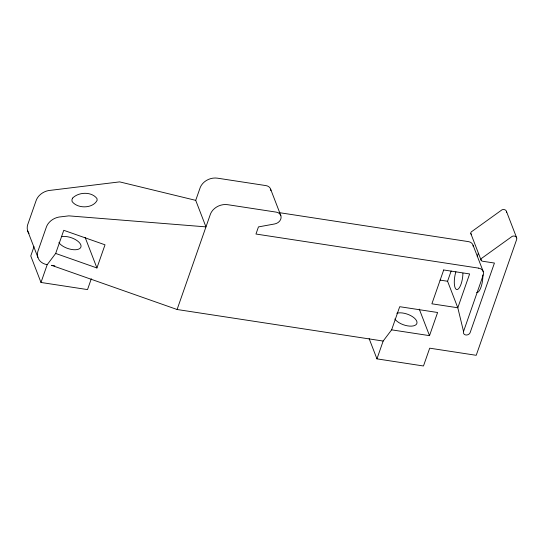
<?xml version="1.0" encoding="UTF-8"?>
<svg xmlns="http://www.w3.org/2000/svg" width="544" height="544" viewBox="0 0 544 544"><rect width="100%" height="100%" fill="white"/><g stroke="black" fill="none" stroke-linecap="round" stroke-linejoin="round"><path stroke-width="0.82" d="M478.652 268.131A7.12 5.848 -21.1 0 1 483.344 274.72L463.474 331.663A3.556 2.924 -21.1 0 0 465.025 334.737A3.563 2.924 -21.1 0 0 467.119 334.934A3.556 2.924 -21.1 0 0 470.111 332.676L494.435 263.044L482.467 261.215A2.135 1.754 -21.1 0 1 481.556 258.393L512.203 236.348A3.556 2.924 -21.1 0 1 513.93 236.042L514.767 236.171A3.556 2.924 -21.1 0 1 516.698 239.374L476.224 355.307L429.692 348.18L423.477 365.99L376.944 358.863L369.118 338.586M34.007 246.656L30.763 255.952L40.99 282.465L87.523 289.592L91.31 278.752M40.99 282.465L47.212 264.663L55.678 253.45L63.764 230.302L105.012 244.814L96.927 267.968L55.678 253.45M54.842 265.832L51.53 265.322L177.092 309.502L210.548 213.785A14.232 11.682 -21.1 0 1 227.698 204.694L276.223 212.126A7.113 5.841 -21.1 0 1 281.071 217.947A7.113 5.841 -21.1 0 1 274.672 223.951L258.454 226.909L255.966 234.036L478.652 268.131M376.944 358.863L383.16 341.054L391.626 329.848L399.711 306.694L437.6 312.494L429.515 335.648L391.626 329.848M463.536 331.473L457.81 307.775L447.576 281.255L451.146 271.028M477.231 256.482L478.346 253.293M47.212 264.663A14.232 11.682 -21.1 0 1 37.828 251.505L46.172 227.61A14.783 12.138 -21.1 0 1 61.288 216.777L68.809 215.859L205.952 226.875L195.718 200.355L200.314 187.272A14.232 11.682 -21.1 0 1 217.471 178.174L265.996 185.606A7.113 5.841 -21.1 0 1 270.885 190.672M279.222 212.643L468.418 241.618A7.12 5.848 -21.1 0 1 473.307 246.684M440.048 280.106L447.576 281.255M177.092 309.502L383.16 341.054M195.718 200.355L119.653 181.88L51.061 190.257A14.783 12.138 -21.1 0 0 35.938 201.09L27.594 224.985A14.232 11.682 -21.1 0 0 29.002 233.532M506.45 211.371L516.678 237.891M470.846 233.614L481.073 260.127M473.069 245.228L483.303 271.748M419.281 309.128L429.515 335.648M270.64 189.217L280.874 215.737M85.143 237.415L96.927 267.968M27.676 230.914L37.91 257.434M61.887 236.613A12.097 5.664 19.2 0 1 78.962 242.196A12.097 5.664 19.2 0 1 75.154 249.757A12.097 5.664 19.2 0 1 58.874 242.597M462.91 273.224A12.097 3.951 -81.3 0 1 456.708 289.544A12.097 3.951 -81.3 0 1 455.899 271.803M471.356 234.328A2.135 1.754 -21.1 0 1 471.322 231.88L501.969 209.834A3.556 2.924 -21.1 0 1 503.703 209.522L504.533 209.651A3.556 2.924 -21.1 0 1 506.546 212.473M482.827 274.91A12.097 3.951 -81.3 0 1 481.025 287.096A12.097 3.951 -81.3 0 1 476.653 292.597M396.8 313.262A12.097 5.664 19.2 0 1 414.317 318.036A12.097 5.664 19.2 0 1 411.516 326.135A12.097 5.664 19.2 0 1 394.822 318.995M443.7 269.974L431.882 303.804L457.81 307.775L469.622 273.938L443.7 269.974M72.549 198.152L71.91 199.852L72.128 201.566C77.595 208.916 92.929 208.706 97.165 200.253L96.948 198.533C91.535 191.352 78.547 191.91 72.549 198.152"/></g></svg>
